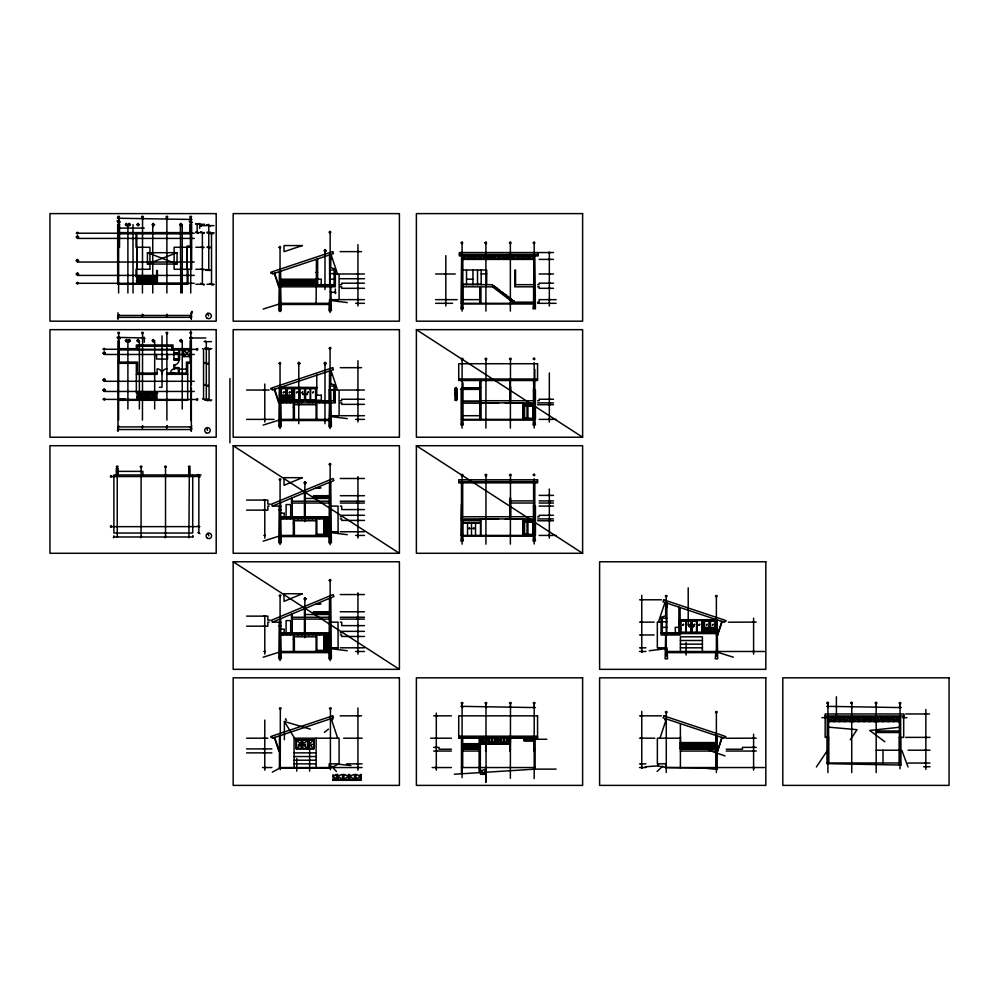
<?xml version="1.0" encoding="UTF-8"?>
<svg xmlns="http://www.w3.org/2000/svg" width="999" height="999" viewBox="0 0 999 999"><rect width="100%" height="100%" fill="white"/><g stroke="black" fill="none" stroke-linecap="round" stroke-linejoin="round"><path stroke-width="1.5" d="M174.688 360.277L179.583 359.815L179.583 349.887L190.122 349.887L190.122 362.1L186.451 362.1L186.451 373.102L179.121 373.102L179.121 367.607L174.688 367.607L174.688 364.86L173.926 364.86L173.926 368.906L178.359 368.369L178.359 373.102L170.642 372.577A3.671 3.671 0 0 1 174.313 368.906M329.458 389.96L329.533 370.991L330.769 370.979M329.932 259.315L329.932 254.932M329.932 375.362L329.932 370.979M330.382 259.315L330.382 254.932M330.382 375.362L330.382 370.979M330.769 254.52L330.769 267.595L335.364 269.131L335.352 286.813L279.732 286.813L279.732 284.915L316.096 284.915M333.067 774.512L333.067 779.407L336.463 779.407L336.463 774.512M334.128 284.678L334.141 270.017L329.533 270.017M336.85 774.512L336.85 779.857L332.567 779.857M337.45 774.512L337.45 779.857L342.957 779.857L342.957 774.512M337.799 774.512L337.799 779.407L342.495 779.407L342.495 774.512M343.419 774.512L343.406 779.857L348.913 779.857L348.913 774.512M348.451 774.512L348.451 779.407L343.756 779.407L343.756 774.512M349.375 774.512L349.375 779.857L354.982 779.857L354.995 774.512M349.837 774.512L349.825 779.407L354.52 779.407L354.52 774.512M355.444 774.512L355.444 779.857L360.639 779.857L360.639 774.512M360.177 774.512L360.164 779.407L355.781 779.407L355.794 774.512M361.101 774.512L361.089 780.319L337.3 780.319M462.849 255.931L462.849 284.678L492.519 284.678L492.519 286.813L513.911 303.134M463.149 303.321L463.161 284.678M480.544 769.442L480.531 774.337L485.227 774.337L485.239 769.442M480.844 738.199L480.831 743.094L485.227 743.094L485.239 738.199M485.614 774.799L485.614 769.442M485.614 738.199L485.614 743.556L480.332 743.556M486.213 774.799L486.226 769.442M486.226 738.199L486.213 743.556L491.72 743.556L491.72 738.199M486.563 738.199L486.563 743.094L491.258 743.094L491.258 738.199M492.182 738.199L492.182 743.556L497.677 743.556L497.677 738.199M497.215 738.199L497.215 743.094L492.519 743.094L492.519 738.199M498.139 738.199L498.139 743.556L503.746 743.556L503.758 738.199M498.601 738.199L498.601 743.094L503.284 743.094L503.296 738.199M504.22 738.199L504.208 743.556L509.403 743.556L509.403 738.199M508.941 738.199L508.941 743.094L504.557 743.094L504.557 738.199M509.865 738.199L509.865 744.018L486.063 744.018M665.696 766.32L665.696 767.457L658.054 765.846L645.267 766.795M665.659 602.709L665.646 615.771L661.063 617.295L661.076 634.977L680.406 634.977L680.406 620.554L702.409 620.554L702.409 632.779M666.046 607.504L666.046 603.121M666.495 607.504L666.495 603.121M665.659 603.121L666.895 603.121L666.895 607.504L665.659 607.504M666.77 632.842L666.895 603.121M111.95 476.56C110.714 473.164 109.266 479.233 111.95 476.56L199.875 476.498M111.95 526.673C110.664 523.251 109.266 529.333 111.95 526.673L199.875 526.61M127.51 224.663C125.375 221.79 125.612 227.273 128.284 224.787C131.256 226.985 129.233 221.516 128.272 224.538M127.51 340.659C125.637 343.581 125.237 337.862 128.272 340.659C130.931 337.837 129.508 344.068 128.284 340.534M139.011 224.663C137.537 221.453 136.538 227.435 139.385 224.6M139.011 340.659C137.375 343.781 136.601 337.837 139.385 340.659L139.385 409.053M154.283 224.663C152.722 221.378 151.836 227.447 154.67 224.6M154.296 340.659C152.747 343.806 151.748 337.887 154.67 340.659L154.67 409.053M181.868 224.663C180.057 221.428 179.558 227.472 182.255 224.6L182.255 292.994M181.88 340.659C180.145 343.781 179.508 337.824 182.255 340.659L182.255 409.053M196.229 349.275C198.801 346.528 197.652 352.41 196.241 349.388L104.121 349.275M196.229 399.388C198.714 396.591 197.74 402.585 196.241 399.513L104.121 399.388M285.801 718.668L285.427 719.817L286.588 720.204M658.403 622.152L664.972 602.447M665.184 718.668L664.81 719.817L665.971 720.204M659.964 738.199L666.345 719.055M721.465 621.316L722.614 621.703M717.744 633.666L721.678 621.878M717.744 634.865L722.04 621.99M726.036 620.579L725.699 621.59L724.675 621.253M721.465 737.324L722.627 737.712M717.757 749.675L721.678 737.886M717.757 750.873L722.052 737.999M725.786 736.513L725.449 737.524L724.425 737.187M117.545 316.246L117.994 315.459M119.068 314.66L118.606 315.459L190.734 315.459L190.272 316.246M117.545 318.157L118.456 316.571M141.983 316.246L142.907 314.66M166.433 316.246L167.345 314.66M117.545 427.697L117.994 426.898L191.346 426.898L191.796 426.111M118.606 426.898L119.068 426.111M117.407 430.557L118.581 428.521M190.884 313.574L192.382 311.501M190.884 318.157L191.796 316.571M141.983 427.697L142.907 426.111M166.433 427.697L167.345 426.111M113.411 537.774L113.874 535.851M117.695 536.176L117.233 536.975L117.233 467.644C120.342 465.459 114.048 465.621 117.295 467.644M190.272 427.697L190.734 426.898M190.759 430.557L191.933 428.521M140.609 537.774L141.533 536.176M165.06 537.774L165.971 536.176M188.898 537.774L189.36 467.644C192.42 465.459 186.164 465.659 189.423 467.644M113.874 536.975L192.72 536.975L193.182 536.176M816.395 766.957L826.985 751.098M850.261 739.822L857.017 729.695L829.133 727.197M709.14 628.808L707.055 631.568L704.52 628.808L709.14 628.808L709.14 631.568L704.52 631.568L704.52 628.808M715.097 628.808L713.011 631.568L710.476 628.808L715.097 628.808L715.097 631.568L710.476 631.568L710.476 628.808M697.302 748.838L702.197 742.881M285.989 396.528L283.679 399.288L281.368 396.528L285.989 396.528L285.989 399.288L281.368 399.288L281.368 396.528M291.945 396.528L289.635 399.288L287.325 396.528L291.945 396.528L291.945 399.288L287.325 399.288L287.325 396.528M691.495 748.838L697.002 742.881M710.052 748.838L715.546 742.881M183.704 356.606L183.704 349.887L190.122 356.606L183.704 356.606L190.122 349.887M303.259 401.074L301.648 402.697L299.6 401.074L297.989 402.697L295.929 401.074L293.881 402.697L292.257 401.074L290.209 402.697L288.599 401.074L286.538 402.697L284.927 401.074L283.092 402.609L281.256 401.074M76.099 237.113L77.398 235.814L78.696 237.113M76.099 260.739L77.398 259.44L78.696 260.739M126.598 223.301L125.3 224.6L126.598 225.899M76.099 274.113L77.398 272.814L78.696 274.113M129.183 225.899L130.482 224.6L129.183 223.301M138.099 223.301L136.801 224.6L138.099 225.899M153.371 223.301L152.073 224.6L153.371 225.899M180.956 223.301L179.658 224.6L180.956 225.899M147.727 281.88L149.026 280.582L147.727 279.283M102.872 353.171L104.171 351.873L105.469 353.171M126.598 339.36L125.3 340.659L126.598 341.958M129.183 341.958L130.482 340.659L129.183 339.36M138.099 339.36L136.801 340.659L138.099 341.958M102.872 380.007L104.171 378.708L105.469 380.007M153.371 339.36L152.073 340.659L153.371 341.958M102.872 390.159L104.171 388.873L105.469 390.159M180.956 339.36L179.658 340.659L180.956 341.958M148.027 397.939L149.326 396.64L148.027 395.342M324.962 252.06L326.261 250.761L324.962 249.463M298.738 364.76L300.037 363.461L298.738 362.162M283.329 392.595L284.066 391.858M283.329 392.894L284.066 392.17M283.329 398.326L284.066 397.59M283.329 398.626L284.066 397.889M289.285 392.595L290.022 391.858M289.285 392.894L290.022 392.17M289.285 398.326L290.022 397.59M289.285 398.626L290.022 397.889M296.491 392.595L297.227 391.858M296.491 392.894L297.227 392.17M324.962 364.76L326.261 363.461L324.962 362.162M301.885 392.595L302.61 391.858M301.885 392.894L302.61 392.17M303.047 394.692L303.047 393.556M307.555 392.595L308.291 391.858M307.555 392.894L308.291 392.17M307.08 394.692L307.08 393.556M312.625 392.595L313.349 391.858M312.625 392.894L313.349 392.17M465.309 257.168L466.046 256.431M465.309 257.467L466.046 256.731M470.654 257.168L471.391 256.431M470.654 257.467L471.391 256.731M475.999 257.168L476.735 256.431M475.999 257.467L476.735 256.731M481.356 257.168L482.08 256.431M481.356 257.467L482.08 256.731M489.747 257.168L490.484 256.431M489.747 257.467L490.484 256.731M495.104 257.168L495.829 256.431M495.104 257.467L495.829 256.731M500.449 257.168L501.186 256.431M500.449 257.467L501.186 256.731M505.794 257.168L506.53 256.431M505.794 257.467L506.53 256.731M514.198 257.168L514.935 256.431M514.198 257.467L514.935 256.731M519.542 257.168L520.279 256.431M519.542 257.467L520.279 256.731M524.9 257.168L525.624 256.431M524.9 257.467L525.624 256.731M530.244 257.168L530.981 256.431M530.244 257.467L530.981 256.731M304.807 484.165L306.106 482.879L304.807 481.58M304.807 600.224L306.106 598.925L304.807 597.627M469.28 528.958L469.28 527.884M473.763 528.958L473.763 527.884M298.414 744.967L299.138 744.243M298.414 745.279L299.138 744.542M304.67 744.967L305.407 744.243M304.67 745.279L305.407 744.542M311.326 744.892L312.05 744.155M311.326 745.204L312.05 744.467M482.767 740.559L483.504 739.822M482.767 740.858L483.504 740.122M488.486 740.559L489.223 739.822M488.486 740.858L489.223 740.122M494.455 740.559L495.179 739.822M494.455 740.858L495.179 740.122M500.524 740.559L501.261 739.822M500.524 740.858L501.261 740.122M506.481 740.559L507.217 739.822M506.481 740.858L507.217 740.122M526.66 739.21L527.385 738.486M526.66 739.522L527.385 738.785M682.841 624.949L683.578 624.213M682.841 625.249L683.578 624.525M688.96 624.213L688.224 624.949L688.199 587.849M688.224 625.249L688.96 624.525M689.397 626.972L689.397 625.836M693.905 624.949L694.63 624.213M693.905 625.249L694.63 624.525M693.418 626.972L693.418 625.836M698.963 624.949L699.7 624.213M698.963 625.249L699.7 624.525M706.48 624.949L707.217 624.213M706.48 625.249L707.217 624.525M706.455 630.069L707.18 629.345M706.455 630.381L707.18 629.645M712.437 624.949L713.174 624.213M712.437 625.249L713.174 624.525M712.412 630.069L713.149 629.345M712.412 630.381L713.149 629.645M831.056 719.367L831.78 718.643M831.056 719.68L831.78 718.943M836.4 719.367L837.137 718.643M836.4 719.68L837.137 718.943M841.745 719.367L842.482 718.643M841.745 719.68L842.482 718.943M847.09 719.367L847.826 718.643M847.09 719.68L847.826 718.943M855.644 719.367L856.38 718.643M855.644 719.68L856.38 718.943M861.001 719.367L861.725 718.643M861.001 719.68L861.725 718.943M866.345 719.367L867.082 718.643M866.345 719.68L867.082 718.943M871.69 719.367L872.427 718.643M871.69 719.68L872.427 718.943M879.944 719.367L880.681 718.643M879.944 719.68L880.681 718.943M885.289 719.367L886.026 718.643M885.289 719.68L886.026 718.943M890.633 719.367L891.37 718.643M890.633 719.68L891.37 718.943M895.991 719.367L896.715 718.643M895.991 719.68L896.715 718.943M657.117 771.428L662.737 766.183M296.478 748.513L301.223 744.317L296.478 740.109L296.478 748.513L301.223 748.513L301.223 740.109L296.478 740.109M307.48 740.109L302.747 744.317L307.48 748.513L307.48 740.109L302.747 740.109L302.747 748.513L307.48 748.513M313.748 740.109L309.016 744.317L313.748 748.513L313.748 740.109L309.016 740.109L309.016 748.513L313.748 748.513M334.44 284.678L332.605 286.214L330.769 284.678L328.933 286.214L327.098 284.678L325.262 286.214L323.439 284.678L321.603 286.214L319.767 284.715L317.932 286.251L316.433 285.002M328.933 401.036L327.098 402.572L325.262 401.036L323.439 402.572L321.603 401.036L319.767 402.572L317.932 401.036L316.096 402.572L314.26 401.074L312.437 402.609L310.602 401.074L308.766 402.609L306.93 401.074M328.933 517.095L327.098 518.618L325.262 517.095L323.439 518.618L321.603 517.095L319.767 518.618L317.932 517.095L316.096 518.618L314.26 517.132L312.437 518.656L310.602 517.132L308.766 518.656L306.93 517.132L305.095 518.656L303.259 517.132L301.648 518.756L299.6 517.132L297.989 518.756L295.929 517.132L293.881 518.756L292.257 517.132L290.209 518.756L288.599 517.132L286.538 518.756L284.927 517.132L283.092 518.656L281.256 517.132M328.933 633.154L327.098 634.677L325.262 633.154L323.439 634.677L321.603 633.154L319.767 634.677L317.932 633.154L316.096 634.677L314.26 633.191L312.437 634.715L310.602 633.191L308.766 634.715L306.93 633.191L305.095 634.715L303.259 633.191L301.648 634.815L299.6 633.191L297.989 634.815L295.929 633.191L293.881 634.802L292.257 633.191L290.209 634.802L288.599 633.191L286.538 634.802L284.927 633.191L283.092 634.715L281.256 633.191M680.069 633.166L678.571 634.415L676.735 632.879L674.899 634.377L673.076 632.879L671.241 634.377L669.405 632.842L667.569 634.377L665.734 632.842L663.898 634.377L662.075 632.842M324.388 732.392L328.471 729.108M355.781 779.407L360.177 776.223L356.568 774.512M504.557 743.094L508.941 739.922L505.332 738.199M343.756 779.407L348.451 776.223L344.53 774.512M492.519 743.094L497.215 739.922L493.306 738.199M336.101 774.512L333.067 776.223L336.463 779.407M272.302 772.127L279.433 768.306L279.433 735.863M350.924 765.571L338.099 764.173L330.969 767.994L279.433 767.994M341.658 774.512L337.799 776.223L342.495 779.407M353.696 774.512L349.837 776.223L354.52 779.407M490.434 738.199L486.563 739.922L491.258 743.094M502.46 738.199L498.601 739.922L503.284 743.094M484.403 769.442L480.544 771.153L485.227 774.337M484.865 738.199L480.844 739.922L485.227 743.094M272.415 506.093L333.928 480.469L333.104 478.484L271.591 504.12L272.415 506.093L280.806 506.093L280.806 510.102L279.27 510.102M272.415 622.152L333.928 596.515L333.104 594.542L271.591 620.167L272.415 622.152L280.806 622.152L280.806 626.161L279.27 626.161M147.44 264.036L177.035 252.697L177.035 264.036L147.44 264.036L147.44 252.697L177.035 252.697M272.04 272.964L271.016 273.301L270.679 272.29M272.04 389.023L271.016 389.36L270.679 388.349M272.078 737.187L271.054 737.524L270.717 736.513M331.543 719.842L332.704 719.455L332.317 718.306M263.149 309.053L279.433 303.933M263.149 425.099L279.433 419.992M263.149 541.158L279.433 536.038M263.149 657.217L279.433 652.097M533.441 400.349L534.964 400.349M279.27 509.802L280.806 509.802M533.441 516.408L534.964 516.408M279.27 625.849L280.806 625.849M142.557 217.807C145.404 215.309 139.236 215.996 142.557 217.807L142.445 292.994M142.57 333.866C145.367 331.393 139.286 332.143 142.57 333.866L142.445 420.092M510.489 359.852C513.336 357.405 507.18 358.054 510.489 359.852L510.364 428.096M510.489 475.911C513.286 473.439 507.205 474.188 510.489 475.911L510.364 544.155M510.489 704.045C513.349 701.635 507.18 702.272 510.489 704.045L510.364 778.296M649.238 650.749L665.659 648.663M899.412 727.26L869.729 730.469L884.827 741.745M118.669 217.819C121.528 215.484 115.447 215.946 118.669 217.819L118.606 292.994M190.784 217.819C193.656 215.484 187.575 215.959 190.784 217.819L190.734 292.994M77.447 238.024C80.082 235.539 74.525 236.288 77.398 238.411L194.268 238.411M77.447 261.651C79.982 259.141 74.475 259.94 77.398 262.038L194.268 262.038M77.447 275.025C80.107 272.515 74.538 273.251 77.398 275.412L194.268 275.412M325.025 251.686C327.884 249.363 321.803 249.812 325.025 251.686L324.962 289.523M118.669 333.866C121.666 331.618 115.484 331.943 118.669 333.866L118.606 420.092M190.797 333.866C193.781 331.593 187.575 331.93 190.797 333.866L190.734 377.06M298.801 364.373C301.723 362.063 295.529 362.5 298.801 364.373L298.738 423.713M325.025 364.373C327.947 362.063 321.753 362.5 325.025 364.373L324.962 423.713M485.976 359.852C488.948 357.592 482.754 357.954 485.976 359.852L485.914 428.096M141.134 467.644C144.106 465.409 137.999 465.809 141.134 467.644L141.071 536.975M280.095 480.432C283.017 478.134 276.923 478.496 280.095 480.432L280.045 544.63M304.87 483.791C307.792 481.481 301.598 481.918 304.87 483.791L304.807 521.628M485.976 475.911C488.973 473.651 482.742 474.001 485.976 475.911L485.914 544.155M280.095 596.49C283.129 594.23 276.835 594.567 280.095 596.49L280.045 660.689M304.87 599.85C307.879 597.627 301.735 597.914 304.87 599.85L304.807 637.687M280.332 709.377C283.316 707.092 277.098 707.429 280.332 709.377L280.269 769.655M330.444 709.377C333.441 707.105 327.21 707.429 330.444 709.377L330.382 769.655M485.976 704.058C488.948 701.785 482.754 702.147 485.976 704.058L486.076 781.817L485.764 769.442M900.087 704.058C902.996 701.773 896.902 702.185 900.087 704.058L900.024 768.83M454.308 774.237L535.127 769.13L556.093 769.13M166.883 217.819C169.992 215.772 163.886 215.672 166.883 217.819L166.883 292.994M166.895 333.866C169.967 331.818 163.824 331.743 166.895 333.866L166.895 420.092M104.171 354.083C107.055 351.785 101.236 352.11 104.171 354.47L194.268 354.47M462.087 359.865C465.197 357.779 459.028 357.754 462.087 359.865L462.087 428.096M104.171 380.919C107.13 378.683 101.236 378.883 104.171 381.293L194.268 381.293M104.171 391.084C107.055 388.786 101.236 389.111 104.171 391.458L194.268 391.458M165.522 467.644C168.581 465.522 162.4 465.559 165.522 467.644L165.522 536.975M462.087 475.911C465.109 473.863 459.016 473.826 462.087 475.911L462.087 544.155M666.271 597.052C669.33 594.942 663.199 594.929 666.271 597.052L666.271 656.468M716.383 597.052C719.442 594.942 713.323 594.929 716.383 597.052L716.383 656.468M462.087 704.058C465.159 701.96 458.991 701.972 462.087 704.058L462.087 777.684M534.203 704.058C537.287 701.96 531.106 701.972 534.203 704.058L534.203 778.596M666.271 713.099C669.342 710.938 663.161 710.976 666.271 713.099L666.271 772.527M716.383 713.099C719.492 710.938 713.286 710.926 716.383 713.099L716.383 772.527M756.206 622.102L728.396 622.202M756.206 738.161L726.198 738.261M461.476 504.258L460.864 535.427L535.427 535.427L535.427 506.093L533.441 506.093L533.441 516.708M195.841 224.263L204.52 224.263M180.407 224.6L180.782 292.994M213.898 225.612L199.663 225.612L200.986 226.373M119.53 228.097L144.281 228.097M119.53 232.605L189.81 232.605L189.81 224.263L191.646 224.263L191.646 247.277L187.213 247.277M195.841 232.605L204.52 232.605M206.943 232.942L214.273 232.942M77.348 233.217L194.268 233.217M119.53 233.828L136.051 233.828M136.801 247.277L136.039 247.277L136.039 232.605M195.841 247.277L204.208 247.277M206.943 247.377L210.602 247.377M340.122 251.623L361.588 251.623M539.123 252.547L553.496 252.547M459.34 254.395L538.174 254.395M330.769 254.932L329.533 254.932L329.695 284.678M329.533 259.315L330.769 259.315M462.849 259.39L533.903 259.39M539.123 259.39L553.496 259.39M149.638 269.28L136.039 269.28L136.039 276.923L156.668 276.923L156.668 284.253M187.213 269.28L191.646 269.28L191.646 247.577M195.841 269.28L204.208 269.28M205.382 269.605L207.38 269.605M462.849 270.017L486.688 270.017L486.688 284.678M205.382 270.055L210.602 270.055M316.396 271.928L316.096 303.321M316.109 272.39L317.632 272.39M329.458 273.601L334.128 273.601M481.181 273.913L486.688 273.913M335.352 273.988L339.098 273.988L339.098 299.65L329.545 299.65L328.933 310.652L331.381 310.652L330.769 286.813M340.259 273.988L364.473 273.988M435.601 273.988L455.269 273.988M539.123 273.988L553.496 273.988M340.259 278.721L364.473 278.721M316.096 278.808L317.67 278.808M280.644 279.196L316.096 279.196M317.67 279.183L321.341 279.183L321.104 284.678M329.533 279.183L334.041 279.183M466.67 279.183L472.939 279.183M316.096 279.658L316.396 284.678M280.644 280.107L316.096 280.107M136.339 280.582L149.026 280.582M280.644 281.031L316.096 281.031M280.644 281.943L316.096 281.943M280.644 282.854L316.096 282.854M77.348 283.304L194.268 283.304M364.473 283.192L341.72 283.192L341.72 284.678L340.259 284.678M553.496 283.192L539.123 283.192L539.123 284.678L537.662 284.678M280.644 283.778L316.096 283.778M195.841 284.253L204.208 284.253M206.943 284.278L214.273 284.278M463.311 284.216L481.181 284.216M316.096 284.678L335.352 284.678M514.797 284.678L533.903 284.678L533.903 255.931M279.395 284.927L278.709 284.927L278.709 287L279.395 287M279.732 285.14L316.096 285.14M492.519 285.839L494.205 285.839M340.259 286.813L341.72 286.813L341.72 288.311L364.473 288.311M463.161 286.813L479.732 286.813L479.732 303.321M492.519 286.813L480.956 286.813L480.956 303.321M537.662 286.813L539.123 286.813L539.123 288.311L553.496 288.311M495.729 287.013L494.043 287.013L494.043 285.839M497.252 288.174L495.579 288.174L495.579 287.013M498.788 289.335L497.102 289.335L497.102 288.174M500.312 290.509L498.626 290.509L498.626 289.335M501.835 291.671L500.162 291.671L500.162 290.509M330.769 292.307L335.352 292.307M503.371 292.832L501.685 292.832L501.685 291.671M504.895 294.006L503.209 294.006L503.209 292.832M506.418 295.167L504.745 295.167L504.745 294.006M507.954 296.328L506.268 296.328L506.268 295.167M509.478 297.502L507.792 297.502L507.792 296.328M511.001 298.664L509.328 298.664L509.328 297.502M340.259 299.65L364.473 299.65M435.601 299.65L457.167 299.65M463.161 299.65L479.732 299.65M556.106 299.65L539.123 299.65L539.123 302.16L537.662 302.16M512.537 299.825L510.851 299.825L510.851 298.664M514.06 300.999L512.387 300.999L512.387 299.825M513.911 302.16L533.591 302.16M279.433 303.321L329.545 303.321M355.681 303.321L364.473 303.321M435.601 303.321L452.584 303.321M534.815 303.321L461.014 303.321L461.625 255.931M537.662 303.321L556.106 303.321M280.644 304.47L329.545 304.47M117.994 317.357L191.346 317.357M416.383 329.658L582.617 329.658L582.617 437.225L416.383 437.225L416.383 329.658L582.617 437.225M144.281 337.987L117.07 337.362M189.822 337.987L205.844 337.987M204.108 341.658L211.438 341.658M204.483 348.663L211.813 348.663M178.821 352.972L173.926 352.859L173.926 349.887M117.994 363.324L136.339 363.324L136.339 392.969L157.742 392.969M204.483 363.324L208.142 363.324M340.259 367.682L361.588 367.682M179.121 369.131L186.451 369.131M157.118 373.102L137.562 373.102L137.562 362.1L119.218 362.1L119.218 349.887L178.821 349.887L178.821 359.053L173.926 358.941L173.926 360.277L178.896 360.277A4.583 4.583 0 0 1 174.313 364.86M166.895 373.102L173.926 372.577M136.339 374.325L157.118 374.325L157.118 368.831A4.895 4.895 0 0 1 162 373.713A4.895 4.895 0 0 1 166.895 368.831M166.895 374.325L187.675 374.325M329.533 375.362L330.769 375.362L330.769 370.579M458.728 378.996L537.562 378.996M204.483 385.327L208.142 385.327M329.458 386.064L334.041 386.064L334.041 400.736M159.428 387.312L162 387.312L162 335.889M316.783 387.425L280.644 387.275M480.044 387.425L480.357 400.499M462.699 387.862L480.357 387.862M463.611 388.087L463.998 388.848M478.821 388.087L478.434 388.848M279.433 388.274L292.907 388.274L292.907 400.499M316.783 388.274L294.056 388.274L294.056 400.499M456.193 388.274L454.97 388.274L454.97 400.562M463.998 388.236L471.178 388.236M471.565 388.236L478.434 388.236M279.658 388.561L280.419 388.561M464.223 388.474L470.954 388.474M471.79 388.474L478.284 388.474M299.925 388.661L304.52 388.661L304.52 399.887L299.925 399.887M310.202 388.661L305.594 388.661L305.594 399.887L310.202 399.887M463.611 388.848L479.433 388.661L479.433 387.887M462.999 389.086L479.133 389.086L479.657 389.91M461.163 389.385L480.357 389.385M329.458 389.66L334.041 389.66M246.603 390.035L269.118 390.035M335.264 390.035L339.098 390.035L339.098 415.709L329.545 415.709M340.259 390.035L364.473 390.035M533.441 390.497L534.964 390.497M302.485 394.118L304.52 394.118M305.594 394.118L307.642 394.118M454.97 394.692L456.493 394.692M279.658 395.317L280.419 395.317M279.433 395.604L280.644 395.604M280.994 395.641L286.488 395.641L286.488 388.311M292.445 395.641L286.95 395.641L286.95 388.311M456.493 395.542L456.193 400.562M280.994 396.066L286.488 396.066L286.488 399.75M292.445 396.066L286.95 396.066L286.95 399.75M136.651 396.64L149.326 396.64M120.092 399.163L125.549 399.163M364.473 399.25L341.72 399.25L341.72 400.736L340.259 400.736M553.496 399.25L539.123 399.25L539.123 400.736L537.662 400.736M120.092 399.612L125.549 399.612M280.607 399.75L292.445 399.75M204.483 400L211.813 400M117.994 400.299L187.675 400.299L187.675 363.324L191.346 363.324L191.346 340.934L190.122 340.934L190.122 348.663L173.014 348.663L173.014 344.992L136.339 344.992L136.339 348.663L119.218 348.663L119.218 340.934L117.994 340.934L117.994 431.381M280.607 400.499L316.021 400.499M534.964 400.661L533.441 400.661L533.441 390.035L535.427 390.047L535.427 419.38L461.163 419.38L461.163 388.211M280.644 400.736L335.264 400.736M533.591 400.736L479.745 400.736L479.745 419.38M279.395 400.986L278.709 400.986L278.709 403.059L279.395 403.059M479.745 401.036L481.268 400.736M462.087 401.261L479.745 401.261M462.087 401.486L479.745 401.486M280.644 402.872L293.331 402.872L293.331 419.38M340.259 402.872L341.72 402.872L341.72 404.358L364.473 404.358M537.662 402.872L553.496 402.872M462.087 403.171L479.745 403.171M498.538 403.184L482.342 403.184A1.523 1.523 0 0 0 480.806 404.707L480.806 419.38M505.332 403.184L521.528 403.184A1.523 1.523 0 0 1 523.051 404.707L523.051 419.38M294.093 404.707L316.096 404.707M479.745 404.707L480.507 404.707M523.351 404.707L534.815 404.707L534.815 369.468M537.662 404.707L553.496 404.707M533.291 405.619L524.125 405.619L524.125 418.306L533.291 418.306M293.331 407.155L294.093 407.155M340.259 415.709L364.473 415.709M462.999 415.709L479.582 415.709M246.603 419.38L273.976 419.38M279.433 419.38L329.545 419.38M355.681 419.38L364.473 419.38M539.123 419.38L556.106 419.368M280.644 420.517L329.545 420.517M117.994 429.545L191.346 429.545M233.167 445.716L399.4 445.716L399.4 553.284L233.167 553.284L233.167 445.716L399.4 553.284M416.383 445.716L582.617 445.716L582.617 553.284L416.383 553.284L416.383 445.716L582.617 553.284M118.157 471.378L142.907 471.378L142.907 474.962M194.193 474.962L201.149 474.962M340.259 478.484L364.473 478.484M458.728 481.63L537.562 481.63M316.096 487.887L321.016 487.887M539.123 495.392L553.496 495.392M329.545 495.704L313.424 495.704L314.061 498.451M340.259 495.704L364.473 495.704M329.545 496.615L313.424 496.615L314.061 496.778M329.545 497.539L313.424 497.539M305.195 498.451L329.545 498.451M246.603 500.074L267.857 500.074L267.857 504.12L270.329 504.12M509.902 500.899L533.591 500.899L533.591 482.854M539.123 500.899L553.496 500.899M329.545 501.198L305.195 501.198L305.195 492.432M340.259 501.198L364.473 501.198M329.545 503.034L305.195 503.034L305.195 516.783M340.259 503.034L364.473 503.034M539.123 503.034L553.496 503.034M269.118 506.093L267.857 506.093L267.857 510.127L246.603 510.127M330.769 506.093L338.024 506.093L338.099 533.391M340.259 506.093L341.72 506.093L341.72 509.577L364.473 509.577M539.123 506.093L553.496 506.093M279.27 506.555L280.806 506.555M533.441 506.555L534.964 506.555M280.644 513.124L284.315 513.124L284.016 516.783M364.473 515.297L341.72 515.297L341.72 516.783L340.259 516.783M553.496 515.297L539.123 515.297L539.123 516.783L537.662 516.783M280.644 516.783L329.545 516.783M462.699 516.783L534.964 516.708M280.644 518.931L293.331 518.931L293.331 535.427M329.545 518.856L316.858 518.931L316.858 535.427M340.259 518.931L341.72 518.931L341.72 520.417L364.473 520.417M537.662 518.931L553.496 518.931M498.526 519.23L482.33 519.23A1.523 1.523 0 0 0 480.806 520.766L480.806 535.427M505.332 519.23L521.528 519.23A1.523 1.523 0 0 1 523.051 520.766L523.051 535.427M323.738 519.955L329.545 519.955M294.093 520.766L316.096 520.766M480.494 520.766L461.476 520.766L461.476 482.854M523.351 520.766L534.815 520.766L534.815 482.854M537.662 520.766L553.496 520.766M323.738 521.066L329.545 521.066M533.291 521.678L524.125 521.678L524.125 534.365L533.291 534.365M323.738 522.177L329.545 522.177M293.331 523.201L294.093 523.201M323.738 523.289L329.545 523.289M323.738 524.388L329.545 524.388M323.738 525.499L329.545 525.499M323.738 526.61L329.545 526.61M323.738 527.709L329.545 527.709M468.743 528.421L470.267 528.421M472.777 528.421L474.3 528.421M323.738 528.821L329.545 528.821M323.738 529.932L329.545 529.932M323.738 531.031L329.545 531.031M329.545 531.768L330.769 531.768M331.069 531.68L338.099 531.768M340.259 531.755L364.473 531.755M323.738 532.142L329.545 532.142M323.738 533.254L329.545 533.254M316.858 534.365L329.545 534.365M316.858 534.665L329.545 534.665M279.433 535.427L329.545 535.427M355.681 535.427L364.473 535.427M539.123 535.427L556.106 535.427M280.644 536.575L329.545 536.575M233.167 561.775L399.4 561.775L399.4 669.342L233.167 669.342L233.167 561.775L399.4 669.342M340.259 594.542L364.473 594.542M639.585 599.787L661.375 599.787M316.096 603.945L321.016 603.945M329.545 611.763L313.424 611.763M340.259 611.763L364.473 611.763M329.545 612.674L313.424 612.674L314.061 612.824M329.545 613.586L313.424 613.586L314.061 613.748M305.195 614.51L329.545 614.51M246.603 616.133L267.857 616.133L267.857 620.167L270.329 620.167M329.545 617.257L305.195 617.257L305.195 608.491M340.259 617.257L364.473 617.257M666.882 618.181L662.3 618.181L662.3 632.842M329.545 619.093L305.195 619.093L305.195 632.842M340.259 619.093L364.473 619.093M680.107 619.705L715.933 619.705M678.895 620.554L680.107 620.554M715.896 620.554L703.558 620.554L703.558 632.779M686.263 620.941L690.871 620.941L690.871 632.167L686.263 632.167M696.54 620.941L691.945 620.941L691.945 632.167L696.54 632.167M662.3 621.765L666.882 621.765M269.118 622.152L267.857 622.152L267.857 626.186L246.603 626.186M330.769 622.152L338.024 622.152L338.099 649.45M340.259 622.152L341.72 622.152L341.72 625.636L364.473 625.636M639.585 622.14L654.108 622.14M661.076 622.152L657.33 622.152L657.33 647.814L666.957 647.814L667.569 658.816L665.122 658.816L665.659 634.977M279.27 622.602L280.806 622.602M688.823 626.398L690.871 626.398M691.945 626.398L693.993 626.398M678.895 626.972L680.406 626.972M662.424 627.347L667.007 627.347M678.895 627.347L675.224 627.347L675.449 632.842M680.406 627.822L680.107 632.842M704.02 627.884L709.515 627.884L709.515 620.591M715.471 627.884L709.977 627.884L709.977 620.591M704.02 628.346L709.515 628.346L709.515 632.03M715.471 628.346L709.977 628.346L709.977 632.03M280.644 629.17L284.315 629.17L284.016 632.842M364.473 631.356L341.72 631.356L341.72 632.842L340.259 632.842M704.02 632.03L715.858 632.03M280.644 632.842L329.545 632.842M661.113 632.842L715.821 632.779M717.07 633.141L717.744 633.141L717.744 635.214L716.458 635.214M680.406 633.304L717.07 633.304M680.406 633.528L717.07 633.528M280.644 634.977L293.331 634.977L293.331 651.485M329.545 634.902L316.858 634.977L316.858 651.485M340.259 634.977L341.72 634.977L341.72 636.475L364.473 636.475M639.585 634.977L654.108 634.977M323.738 636.013L329.545 636.013M294.093 636.813L316.096 636.813M323.738 637.125L329.545 637.125M323.738 638.224L329.545 638.224M293.331 639.26L294.093 639.26M323.738 639.335L329.545 639.335M323.738 640.446L329.545 640.446M680.406 640.484L702.409 640.484M323.738 641.558L329.545 641.558M323.738 642.657L329.545 642.657M323.738 643.768L329.545 643.768M680.406 644.155L702.409 644.155M323.738 644.879L329.545 644.879M323.738 645.978L329.545 645.978M323.738 647.09L329.545 647.09M329.545 647.814L330.769 647.814M340.259 647.814L364.473 647.814M639.51 647.814L645.928 647.814M680.406 647.814L702.409 647.814M323.738 648.201L329.545 648.201M323.738 649.313L329.545 649.313M316.858 650.411L329.545 650.411M316.858 650.724L329.545 650.724M279.433 651.485L329.545 651.485M355.681 651.485L364.473 651.485M639.51 651.485L645.928 651.485M666.957 651.485L717.07 651.485M717.382 651.485L764.422 651.485M280.644 652.634L329.545 652.634M666.957 652.634L715.858 652.634M905.718 713.973L929.507 713.973M340.122 715.833L361.588 715.833M433.691 715.833L451.411 715.833M639.585 715.833L661.375 715.833M825.149 715.946L903.995 715.946L903.995 713.973L825.149 713.973L825.149 737.374L828.82 737.374L828.82 762.974M821.902 717.644L826.423 717.644M902.447 717.644L906.955 717.644M828.596 721.603L899.412 721.603M876.185 730.993L899.412 730.993M876.185 732.517L899.412 732.517M458.728 736.176L537.562 736.176M905.718 737.374L930.019 737.374M458.728 737.524L537.562 737.524M246.603 738.199L267.857 738.199M343.644 738.211L362.187 738.211M430.656 738.199L451.411 738.199M639.51 738.199L654.845 738.199M680.369 738.199L657.367 738.199L657.367 763.873L665.696 763.798M529.757 739.26L546.828 739.26M680.369 742.569L715.858 742.569M680.369 743.481L715.858 743.481M462.699 743.706L479.12 743.706M480.332 744.018L485.764 744.018M680.369 744.405L715.858 744.405M462.699 744.63L479.12 744.63M680.369 745.316L715.858 745.316M462.699 745.541L479.12 745.541M680.369 746.228L715.858 746.228M462.699 746.465L479.12 746.465M680.369 747.152L715.858 747.152M433.628 747.377L439.023 747.377L439.023 749.213L451.411 749.213M462.699 747.377L479.12 747.377M756.268 747.377L742.444 747.377L742.444 749.213L726.198 749.213M680.369 748.064L715.858 748.064M710.389 748.089L715.159 748.089M462.699 748.288L479.12 748.288M246.603 748.9L271.878 748.9M680.369 748.838L715.858 748.838M279.433 749.312L278.746 749.312L278.746 751.223L279.433 751.223M462.237 749.15L461.775 751.223L461.938 738.199M462.699 749.213L479.12 749.213M485.764 749.15L485.614 751.223L486.076 749.15M510.514 749.15L510.052 751.223L510.214 738.199M534.053 749.15L533.891 751.223L534.353 749.15M680.369 749.15L715.858 749.15M717.07 749.15L717.757 749.15L717.757 751.223L717.07 751.223M876.185 750.212L899.112 750.212M908.041 750.212L930.019 750.212M461.938 750.574L462.237 738.199M486.076 750.574L485.764 738.199M510.214 750.574L510.514 738.199M534.353 750.574L534.053 738.199M433.628 751.048L451.411 751.048M462.699 751.048L479.12 751.048M680.369 751.048L715.858 751.048M726.198 751.048L756.268 751.048M246.603 752.871L271.878 752.871M294.093 752.871L316.134 752.871M294.093 756.543L316.134 756.543M294.093 760.202L316.134 760.202M908.041 763.049L930.019 763.049M826.985 763.648L900.024 765.034M294.093 763.873L316.134 763.873M346.528 763.873L362.1 763.873M639.51 763.873L645.928 763.873M899.712 765.034L901.248 765.034M923.6 766.72L930.019 766.72M262.537 767.544L271.878 767.544M279.433 767.544L329.995 767.544M333.654 767.544L362.1 767.544M432.142 767.544L451.411 767.544M461.476 767.544L535.127 767.544M639.51 767.544L645.928 767.544M665.696 763.873L665.621 767.544L764.422 767.544M665.621 767.544L702.846 767.994L717.382 769.43L717.382 767.544M332.567 780.319L337 780.319M485.764 780.381L485.614 782.454L486.076 780.381M330.769 300.487L347.265 302.585M330.769 416.533L347.265 418.631M330.769 532.592L347.265 534.69M330.769 648.651L347.265 650.749M284.378 739.722L284.378 721.503L310.377 729.17M717.07 652.097L733.353 657.217M330.681 383.678L335.189 385.189L335.264 402.872L316.858 402.872L316.858 419.38M708.503 750.137L725.012 755.956M147.44 252.697L177.035 264.036M206.805 224.475L209.99 226.311M198.339 223.501L199.663 224.263M195.841 223.501L197.153 224.263L197.153 232.605M209.927 232.018L213.112 233.853M207.18 232.018L210.364 233.853M200.787 231.693L203.958 233.516M195.841 231.843L198.376 233.304M207.792 246.815L209.753 247.952M201.386 246.703L203.359 247.839M209.753 270.617L208.766 270.055L208.766 224.263M207.917 270.617L206.943 269.605M201.386 268.706L203.359 269.842M209.927 283.366L213.112 285.202M200.787 283.329L203.958 285.165M205.095 340.959L206.306 341.658L206.306 400.337M207.792 347.927L210.327 349.388M205.045 347.927L207.58 349.388M202.547 348.688L203.559 349.275L203.559 399.388L202.547 398.801M204.72 362.412L207.904 364.248M204.72 384.415L207.904 386.251M207.48 399.076L210.652 400.911M204.72 399.076L207.904 400.911M197.839 474.375L198.851 474.962L198.851 533.029M198.851 476.498L199.875 477.085M197.839 526.023L198.851 526.61M197.839 532.442L199.875 533.616M703.483 742.881L709.59 748.838M901.26 707.592L826.66 706.33M899.4 706.33L900.024 706.967M875.561 706.33L876.81 707.592M851.111 706.33L852.372 707.592M827.909 706.967L828.533 707.592M334.84 291.795L335.864 292.819M330.257 291.795L331.281 292.819M191.97 219.468L117.37 218.219M190.097 218.219L190.734 218.843M192.283 222.565L189.186 221.303M166.259 218.219L167.52 219.468M141.821 218.219L143.069 219.468M118.606 218.843L119.231 219.468M119.53 221.541L120.155 222.165M117.07 220.916L117.695 221.541M535.452 707.592L460.851 706.33M533.578 706.33L534.203 706.967M143.656 337.362L144.905 338.611M509.74 706.33L510.988 707.592M119.53 337.987L120.155 338.611M485.289 706.33L486.55 707.592M462.087 706.967L462.712 707.592M331.406 766.183L336.426 771.428M685.689 742.881L691.196 748.838M680.494 742.881L685.389 748.838M284.378 721.503L295.105 739.085M901.86 750.424L908.041 766.957M207.667 313.374L208.604 315.959M206.568 427.784L207.505 430.369M207.929 533.304L208.866 535.889M331.019 254.433L337.525 273.988M331.019 370.492L337.537 390.035M275 273.114L273.838 273.501M274.775 273.664L278.709 285.452M274.413 273.788L278.709 286.663M275 389.16L273.838 389.548M274.775 389.722L278.709 401.511M274.413 389.835L278.709 402.709M331.156 718.618L337.687 738.199M275.037 737.324L273.876 737.712M274.825 737.886L278.746 749.675M274.463 737.999L278.746 750.873M925.861 709.515L925.861 769.38M903.695 715.946L903.695 737.374L899.112 737.374L899.112 762.974M900.936 737.374L900.936 762.974L826.985 762.974L826.985 737.374M900.636 737.374L900.636 717.02L827.209 717.02L827.209 737.374M900.636 762.974L900.636 765.034M899.412 717.02L899.412 737.374M899.412 762.974L899.412 765.034M899.1 717.02L899.1 721.603M898.638 717.02L898.638 721.603M894.055 717.02L894.055 721.603M893.293 717.02L893.293 721.603M888.71 717.02L888.71 721.603M887.949 717.02L887.949 721.603M883.366 717.02L883.366 721.603M882.991 750.212L882.991 762.974M882.604 717.02L882.604 721.603M878.021 717.02L878.021 721.603M877.559 717.02L877.559 721.603M876.185 704.32L876.185 772.564M874.812 717.02L874.812 721.603M874.35 717.02L874.35 721.603M869.767 717.02L869.767 721.603M869.005 717.02L869.005 721.603M864.422 717.02L864.422 721.603M863.648 717.02L863.648 721.603M859.065 717.02L859.065 721.603M858.303 717.02L858.303 721.603M853.72 717.02L853.72 721.603M853.258 717.02L853.258 721.603M851.735 704.32L851.735 772.564M850.211 717.02L850.211 721.603M849.749 717.02L849.749 721.603M845.166 717.02L845.166 721.603M844.405 717.02L844.405 721.603M839.822 717.02L839.822 721.603M839.06 717.02L839.06 721.603M836.4 696.803L836.4 718.318M834.477 717.02L834.477 721.603M833.715 717.02L833.715 721.603M829.133 717.02L829.133 721.603M828.596 717.02L828.596 737.374M828.521 762.974L828.521 763.648M827.909 704.32L827.909 772.564M827.297 762.974L827.297 763.648M753.596 618.219L753.596 654.145M753.596 734.265L753.596 770.204M717.07 619.805L717.682 658.816L715.247 658.816L715.858 651.485M717.07 735.863L717.07 767.544M715.858 619.405L715.858 633.304M715.858 735.451L715.858 767.544M715.471 620.554L715.471 632.03M704.02 620.554L704.02 632.779M702.409 651.485L702.409 636.813L680.406 636.813L680.406 651.485M701.935 620.941L701.935 632.167L697.002 632.167L697.002 620.941M696.54 620.554L696.54 632.779M691.558 620.554L691.558 632.779M691.258 620.554L691.258 632.779M686.263 620.554L686.263 632.779M686.101 642.457L686.101 655.082M680.494 736.925L680.494 748.838M680.369 723.626L680.406 767.994M680.107 607.529L680.107 626.972M679.732 620.554L679.732 626.972M679.495 621.016L679.495 626.51M679.27 620.554L679.27 626.972M678.895 607.117L678.895 632.842M658.441 647.814L658.441 649.575M658.054 763.873L658.054 765.846M641.77 595.304L641.77 652.322M641.77 711.35L641.77 768.381M549.338 252.547L549.338 306.056M549.338 372.939L549.338 422.115M549.338 488.998L549.338 538.174M535.127 738.199L535.127 769.13M534.815 255.931L535.427 308.816L532.979 308.816L533.591 303.933L462.699 303.933L463.311 308.816L460.864 308.816L461.476 303.321M534.815 419.38L535.427 424.875L532.979 424.875L533.591 419.992L462.699 419.992L463.311 424.875L460.864 424.875L461.476 419.38M534.815 535.427L535.427 540.934L532.979 540.934L533.591 536.038L462.699 536.038L463.311 540.934L460.864 540.934L461.476 535.427M534.203 242.882L534.203 308.129M534.203 362.699L534.203 427.947M534.203 478.746L534.203 543.993M533.891 738.199L533.891 740.883L523.976 740.883L523.976 738.199M533.591 303.321L533.591 286.813L514.797 286.813L514.797 270.017L515.559 270.017L515.559 284.678M533.591 380.519L533.591 384.84M533.591 386.988L533.591 390.035M533.591 506.093L533.591 503.034L510.664 503.034L510.664 516.783M533.354 255.931L533.354 259.39M533.516 738.199L533.516 740.496L524.35 740.496L524.35 738.199M533.291 404.707L533.291 419.38M533.291 520.766L533.291 535.427M533.141 738.199L533.141 740.122L524.737 740.122L524.737 738.199M532.904 255.931L532.904 259.39M532.829 418.306L532.829 406.081L527.947 406.081L527.947 418.306M532.829 534.365L532.829 522.14L527.947 522.14L527.947 534.365M532.442 255.931L532.442 258.928L528.771 258.928L528.771 255.931M528.321 255.931L528.321 259.39M527.547 255.931L527.547 259.39M527.097 255.931L527.097 258.928L523.426 258.928L523.426 255.931M523.351 419.38L523.351 402.872L480.507 402.872L480.507 419.38M523.351 535.427L523.351 518.931L480.494 518.931L480.494 535.427M522.964 255.931L522.964 259.39M522.202 255.931L522.202 259.39M521.74 255.931L521.74 258.928L518.081 258.928L518.081 255.931M517.619 255.931L517.619 259.39M516.858 255.931L516.858 259.39M516.396 255.931L516.396 258.928L512.737 258.928L512.737 255.931M513.911 300.999L513.911 303.321M512.275 255.931L512.275 259.39M511.813 255.931L511.813 259.39M510.664 386.988L510.664 400.736M510.664 500.899L510.664 498.151L509.902 498.151L509.902 516.783M510.364 242.882L510.364 311.126M509.902 382.093L509.902 400.736M508.916 255.931L508.916 259.39M508.454 255.931L508.454 259.39M507.992 255.931L507.992 258.928L504.333 258.928L504.333 255.931M503.871 255.931L503.871 259.39M503.109 255.931L503.109 259.39M502.647 255.931L502.647 258.928L498.988 258.928L498.988 255.931M498.526 255.931L498.526 259.39M497.764 255.931L497.764 259.39M497.302 255.931L497.302 258.928L493.631 258.928L493.631 255.931M493.181 255.931L493.181 259.39M492.407 255.931L492.407 259.39M491.958 255.931L491.958 258.928L488.286 258.928L488.286 255.931M487.824 255.931L487.824 259.39M487.375 255.931L487.375 259.39M485.914 242.882L485.914 311.126M484.465 255.931L484.465 259.39M484.016 255.931L484.016 259.39M483.553 255.931L483.553 258.928L479.882 258.928L479.882 255.931M481.181 270.017L481.181 284.678M480.969 380.519L480.969 387.425M480.969 387.887L480.969 400.499M480.344 738.199L480.344 767.457M480.344 768.755L480.344 772.015M480.044 388.661L480.044 399.887M479.745 380.519L479.745 387.425M479.745 388.661L479.745 400.499M479.433 255.931L479.433 259.39M479.12 738.199L479.12 771.528M478.821 387.887L478.821 388.661M478.658 255.931L478.658 259.39M478.821 387.862L478.821 389.086M478.209 255.931L478.209 258.928L474.537 258.928L474.537 255.931M477.522 270.017L477.522 284.678M475.524 523.201L475.524 535.427M474.075 255.931L474.075 259.39M473.314 255.931L473.314 259.39M472.852 255.931L472.852 258.928L469.193 258.928L469.193 255.931M472.939 270.017L472.939 284.678M471.565 388.848L471.565 388.087L471.178 388.848M471.516 523.201L471.516 535.427M468.731 255.931L468.731 259.39M467.969 255.931L467.969 259.39M467.507 255.931L467.507 258.928L463.836 258.928L463.836 255.931M467.544 523.201L467.544 535.427M466.521 270.017L466.521 284.678M463.611 387.862L463.611 389.086M463.386 255.931L463.386 259.39M462.999 382.879L462.999 401.261M462.999 403.171L462.999 419.38M462.999 520.766L462.999 535.427M462.699 401.486L462.699 403.171M462.699 482.854L462.699 516.982M462.699 738.199L462.699 767.544M462.225 503.346L462.225 514.423M462.087 242.882L462.087 311.126M461.95 503.346L461.95 514.423M461.476 253.109L461.476 255.507M461.476 738.199L461.476 773.788M456.955 388.661L456.955 399.887M456.493 388.274L456.493 400.499M456.193 387.425L456.193 394.692M455.806 388.274L455.806 394.692M455.581 388.736L455.581 394.23M455.344 388.274L455.344 394.692M445.816 255.619L445.816 306.056M436.301 713.124L436.301 770.204M357.942 244.643L357.942 305.981M357.942 360.701L357.942 422.04M357.942 476.76L357.942 538.099M357.942 592.807L357.942 654.145M357.942 707.979L357.942 770.204M338.099 299.65L338.099 301.411M338.062 415.709L338.062 417.47M335.352 288.961L335.352 293.544M333.691 400.736L333.691 389.96L329.033 389.96L329.033 400.736M330.756 375.362L330.756 384.515M330.769 390.035L331.381 426.71L328.933 426.71L329.545 400.736M330.769 481.78L331.381 542.769L328.933 542.769L329.545 482.292M330.769 597.839L331.381 658.816L328.933 658.816L329.545 598.339M330.157 232.829L330.157 312.525M330.07 348.876L330.07 428.571M330.157 464.935L330.157 544.63M330.157 580.993L330.157 660.689M329.195 767.544L329.195 763.873L339.098 763.873L339.098 738.199L294.093 738.199L294.093 767.544M323.738 518.931L323.738 534.365M323.738 634.977L323.738 650.411M317.632 258.903L317.67 284.678M317.245 272.39L317.245 278.808M317.02 272.852L317.02 278.346M316.783 272.39L316.783 278.808M316.783 374.4L316.783 395.229M316.396 259.315L316.396 272.39M316.096 419.38L316.096 402.872L294.093 402.872L294.093 419.38M316.096 535.427L316.096 518.931L294.093 518.931L294.093 535.427M316.096 651.485L316.096 634.977L294.093 634.977L294.093 651.485M316.134 738.199L316.134 767.544M316.021 388.274L316.021 400.736M314.21 495.854L314.21 498.451M314.21 611.912L314.21 614.51M314.061 611.912L314.061 614.51M310.202 388.274L310.202 400.499M309.64 747.589L309.64 771.128M305.219 388.274L305.219 400.499M304.907 388.274L304.907 400.499M304.433 492.757L304.433 501.198L292.257 501.198L292.257 497.827M304.433 516.783L304.433 503.034L291.496 503.034L291.496 498.139M304.433 608.803L304.433 617.257L292.257 617.257L292.257 613.873M304.433 632.842L304.433 619.093L291.496 619.093L291.496 614.198M299.925 388.274L299.925 400.499M296.753 758.503L296.753 771.128M294.368 406.705L294.368 419.118M294.368 522.764L294.368 535.177M294.368 638.811L294.368 651.223M292.445 388.274L292.445 400.499M292.257 503.034L292.257 516.783M292.257 619.093L292.257 632.842M290.684 516.783L290.684 504.57L286.089 504.57L286.089 516.783M290.684 632.842L290.684 620.616L286.089 620.616L286.089 632.842M280.994 388.274L280.994 399.75M280.881 387.425L280.881 388.274M280.644 271.228L280.644 284.915M280.644 286.813L281.256 310.652L278.821 310.652L279.433 271.628M280.644 388.274L281.256 426.71L278.821 426.71L279.433 387.687M280.644 502.659L280.644 506.093M280.644 510.102L281.256 542.769L278.821 542.769L279.27 506.093M280.644 618.718L280.644 622.152M280.644 626.161L281.256 658.816L278.821 658.816L279.27 622.152M280.344 285.14L280.344 286.813M280.419 388.274L280.419 395.604M280.232 388.561L280.232 395.317M280.045 247.415L280.045 311.613M280.045 364.023L280.045 428.571M279.658 388.274L279.658 395.604M264.785 384.028L264.785 422.04M264.785 500.074L264.785 538.099M264.785 616.133L264.785 654.145M264.785 720.067L264.785 770.204M229.92 378.621L229.92 442.819M211.526 232.942L211.526 284.615M209.066 348.663L209.066 400.337M202.372 232.605L202.372 284.253M199.663 223.439L199.663 228.496M192.72 535.851L192.72 536.975M191.646 221.316L191.646 222.552M191.658 311.463L191.658 314.198M191.646 337.362L191.646 338.611M191.346 312.774L191.346 319.443M191.346 363.636L191.346 385.327M191.346 387.724L191.346 431.381M190.734 331.106L190.734 332.954M190.734 377.822L190.734 420.092M189.96 474.962L189.96 468.556L188.749 468.556L188.749 474.962M189.822 221.316L189.822 222.552M189.822 337.362L189.822 338.611M187.974 269.28L187.974 284.253L117.682 284.253L117.682 247.577M171.791 349.887L171.791 346.216L137.562 346.216L137.562 349.887M167.507 354.47L167.507 359.053L156.506 359.053L156.506 354.47M166.895 314.148L166.895 316.883M166.895 425.586L166.895 428.321M156.968 392.969L156.968 400.299M155.432 392.969L155.432 400.299M155.132 276.923L155.132 284.253M153.908 392.969L153.908 400.299M153.609 276.923L153.609 284.253M152.747 224.6L152.747 292.994M152.385 392.969L152.385 400.299M152.085 276.923L152.085 284.253M150.849 392.969L150.849 400.299M150.549 276.923L150.549 284.253M149.937 269.28L149.937 247.277L137.1 247.277L137.1 269.28M149.326 392.969L149.326 400.299M149.026 276.923L149.026 284.253M147.802 392.969L147.802 400.299M147.502 276.923L147.502 284.253M146.266 392.969L146.266 400.299M145.966 276.923L145.966 284.253M144.743 392.969L144.743 400.299M144.443 276.923L144.443 284.253M144.281 337.362L144.281 342.32M143.219 392.969L143.219 400.299M142.919 276.923L142.919 284.253M142.445 314.148L142.445 316.883M142.445 425.586L142.445 428.321M141.683 392.969L141.683 400.299M141.383 276.923L141.383 284.253M140.172 392.969L140.172 400.299M139.872 276.923L139.872 284.253M138.636 392.969L138.636 400.299M138.337 276.923L138.337 284.253M137.113 392.969L137.113 400.299M136.813 276.923L136.813 284.253M133.017 224.6L133.017 292.994M127.897 224.6L127.897 292.994M127.897 340.659L127.897 409.053M119.53 220.916L119.53 222.165M119.53 337.362L119.53 338.611M118.157 474.962L118.157 468.556L116.321 468.556L116.321 474.962M117.994 312.774L117.994 319.443M117.695 220.916L117.695 222.165M117.695 337.362L117.695 338.611M76.424 233.154C78.659 236.201 78.147 229.982 76.424 233.154M76.473 283.254C78.809 286.226 78.159 280.057 76.473 283.254M103.209 349.213C105.519 352.172 104.895 346.079 103.209 349.151M103.259 399.3C105.544 402.26 105.07 396.153 103.259 399.238M264.186 389.997L265.397 390.122L264.186 389.96M264.186 419.33L265.397 419.455L264.186 419.293M264.186 500.037L265.397 500.162L264.186 499.999M264.186 510.089L265.397 510.214L264.186 510.052M264.186 535.389L265.397 535.514L264.186 535.352M264.186 616.096L265.397 616.171L264.186 616.058M264.186 626.148L265.397 626.223L264.186 626.111M264.186 651.448L265.397 651.523L264.186 651.41M279.121 247.352C281.443 250.362 280.744 244.106 279.121 247.352M264.186 738.161L265.397 738.286L264.186 738.124M264.186 748.863L265.397 748.975L264.186 748.813M264.186 752.834L265.397 752.946L264.186 752.796M264.186 767.494L265.397 767.619L264.186 767.457M279.121 363.399C281.468 366.346 280.831 360.289 279.133 363.349M318.456 487.849L319.668 487.974L318.456 487.812M329.245 232.205C331.543 235.227 330.881 228.983 329.245 232.205M318.456 603.908L319.668 604.02L318.456 603.871M329.245 348.251C331.443 351.273 331.168 345.092 329.245 348.201M329.245 464.31C331.543 467.332 330.881 461.088 329.245 464.31M329.245 580.369C331.443 583.379 331.168 577.197 329.245 580.307M357.33 251.586L358.554 251.661L357.33 251.586M357.33 273.938L358.554 274.026L357.33 273.901M357.33 283.154L358.554 283.229L357.33 283.104M357.33 278.684L358.554 278.758L357.33 278.646M357.33 288.274L358.554 288.349L357.33 288.224M357.33 299.613L358.554 299.688L357.33 299.575M357.33 303.284L358.554 303.359L357.33 303.246M357.33 367.644L358.541 367.757L357.342 367.557M357.33 389.997L358.554 390.085L357.33 389.96M357.33 404.32L358.554 404.408L357.33 404.283M357.33 399.2L358.541 399.325L357.33 399.163M357.33 415.659L358.554 415.746L357.33 415.621M357.33 419.33L358.541 419.455L357.33 419.293M357.33 478.446L358.541 478.571L357.342 478.371M357.33 495.666L358.541 495.779L357.33 495.629M357.33 502.997L358.541 503.121L357.33 502.959M357.33 501.161L358.554 501.248L357.33 501.161M357.33 509.54L358.541 509.652L357.33 509.502M357.33 515.259L358.541 515.384L357.33 515.222M357.33 520.379L358.554 520.454L357.33 520.379M357.33 531.718L358.541 531.843L357.33 531.68M357.33 535.389L358.541 535.514L357.33 535.352M357.33 594.505L358.554 594.58L357.33 594.505M357.33 611.713L358.554 611.8L357.33 611.675M357.33 619.055L358.554 619.13L357.33 619.018M357.33 617.22L358.541 617.332L357.342 617.145M357.33 625.599L358.554 625.674L357.33 625.549M357.33 631.318L358.554 631.393L357.33 631.268M357.33 636.438L358.541 636.55L357.342 636.351M357.33 651.448L358.554 651.523L357.33 651.41M357.33 647.777L358.541 647.889L357.33 647.739M357.33 715.796L358.554 715.883L357.33 715.796M357.43 738.161L358.641 738.286L357.43 738.124M357.255 763.835L358.479 763.948L357.267 763.798M357.33 767.494L358.541 767.619L357.33 767.457M445.204 273.938L446.428 274.026L445.204 273.901M445.204 299.613L446.416 299.737L445.204 299.575M445.204 303.284L446.428 303.359L445.204 303.246M435.689 715.796L436.913 715.883L435.689 715.796M435.689 738.161L436.913 738.249L435.701 738.124M435.689 751.011L436.913 751.123L435.701 750.973M435.689 747.339L436.913 747.464L435.701 747.302M435.689 767.494L436.913 767.619L435.701 767.457M461.176 242.832C463.411 245.891 462.849 239.61 461.176 242.832M485.002 242.832C487.4 245.779 486.575 239.673 485.002 242.832M509.453 242.832C511.788 245.829 511.076 239.573 509.453 242.832M533.291 242.832C535.651 245.841 534.79 239.623 533.291 242.832M533.291 358.878C535.614 361.863 534.977 355.656 533.291 358.878M533.291 474.937C535.651 477.947 534.79 471.728 533.291 474.937M548.726 252.497L549.949 252.585L548.726 252.497M548.726 259.353L549.949 259.428L548.726 259.353M548.726 273.938L549.949 274.026L548.726 273.901M548.726 288.274L549.949 288.349L548.726 288.224M548.726 283.154L549.949 283.229L548.726 283.104M548.726 299.613L549.949 299.688L548.726 299.575M548.726 303.284L549.949 303.359L548.726 303.246M548.726 402.834L549.949 402.909L548.726 402.834M548.726 399.2L549.949 399.288L548.726 399.163M548.726 404.67L549.949 404.782L548.726 404.632M548.726 419.33L549.949 419.455L548.726 419.293M548.726 495.354L549.949 495.479L548.726 495.317M548.726 502.997L549.949 503.121L548.726 502.959M548.726 500.861L549.949 500.936L548.726 500.861M548.726 506.056L549.949 506.181L548.738 505.981M548.726 515.259L549.949 515.384L548.726 515.222M548.726 520.716L549.949 520.841L548.726 520.679M548.726 518.893L549.949 519.005L548.738 518.806M548.726 535.389L549.949 535.514L548.726 535.352M641.158 599.75L642.369 599.862L641.171 599.662M641.158 622.102L642.369 622.227L641.158 622.065M641.158 634.939L642.382 635.027L641.158 634.939M641.096 647.777L642.307 647.901L641.096 647.739M641.158 651.448L642.369 651.56L641.158 651.41M641.158 715.796L642.382 715.883L641.158 715.796M641.096 738.161L642.307 738.286L641.096 738.124M641.096 763.835L642.307 763.948L641.096 763.798M641.158 767.494L642.369 767.619L641.158 767.457M752.984 622.115L754.208 622.19L752.996 622.065M752.984 651.448L754.208 651.523L752.996 651.41M752.984 738.161L754.208 738.286L752.996 738.124M752.984 747.339L754.208 747.464L752.996 747.302M752.984 751.011L754.208 751.123L752.996 750.973M752.984 767.494L754.208 767.619L752.996 767.457M826.985 703.084C829.32 706.056 828.608 699.874 826.997 703.021M850.823 703.084C853.171 706.018 852.522 699.924 850.836 703.021M875.274 703.084C877.534 706.093 877.06 699.862 875.274 703.021M925.249 713.935L926.473 714.01L925.249 713.898M925.249 737.337L926.473 737.424L925.249 737.337M925.174 750.174L926.398 750.299L925.186 750.137M925.174 763.011L926.398 763.124L925.186 762.936M925.249 766.683L926.473 766.757L925.249 766.683M663.648 599.787L662.974 601.81L724.337 622.265L725.012 620.242L663.648 599.787M663.773 715.833L663.086 717.869L724.088 738.199L724.762 736.176L663.773 715.833M302.372 477.672L284.041 485.314L284.041 477.672L302.372 477.672M302.372 593.731L284.041 601.373L284.041 593.731L302.372 593.731M302.372 245.567L284.041 251.673L284.041 245.567L302.372 245.567M332.692 251.623L271.691 271.953L272.377 273.988L333.379 253.646L332.692 251.623M332.692 367.669L271.691 388.012L272.377 390.035L333.379 369.705L332.692 367.669M332.729 715.833L271.74 736.176L272.415 738.199L333.416 717.869L332.729 715.833M216.196 213.611L49.95 213.611L49.95 321.178L216.196 321.178L216.196 213.611M399.4 213.611L233.167 213.611L233.167 321.178L399.4 321.178L399.4 213.611M582.617 213.611L416.383 213.611L416.383 321.178L582.617 321.178L582.617 213.611M119.53 224.263L117.695 224.263L117.695 247.277L119.53 247.277L119.53 224.263M190.422 233.828L136.801 233.828L136.801 276.149L156.668 276.149L156.668 270.492L157.392 270.492L157.392 283.491L187.213 283.491L187.213 246.054L190.422 246.054L190.422 233.828M186.95 247.277L174.113 247.277L174.113 269.28L186.95 269.28L186.95 247.277M538.174 252.547L459.34 252.547L459.34 255.931L538.174 255.931L538.174 252.547M216.196 329.658L49.95 329.658L49.95 437.225L216.196 437.225L216.196 329.658M399.4 329.658L233.167 329.658L233.167 437.225L399.4 437.225L399.4 329.658M178.509 353.209L173.926 353.209L173.926 358.703L178.509 358.703L178.509 353.209M537.562 363.723L458.728 363.723L458.728 380.519L537.562 380.519L537.562 363.723M285.989 388.661L281.368 388.661L281.368 395.154L285.989 395.154L285.989 388.661M291.945 388.661L287.325 388.661L287.325 395.154L291.945 395.154L291.945 388.661M299.463 388.661L294.53 388.661L294.53 399.887L299.463 399.887L299.463 388.661M315.584 388.661L310.664 388.661L310.664 399.887L315.584 399.887L315.584 388.661M321.328 395.229L316.333 395.229L316.333 400.274L321.328 400.274L321.328 395.229M533.591 402.872L524.125 402.872L524.125 403.946L533.591 403.946L533.591 402.872M527.022 406.081L524.575 406.081L524.575 417.932L527.022 417.932L527.022 406.081M216.196 445.716L49.95 445.716L49.95 553.284L216.196 553.284L216.196 445.716M192.72 474.962L113.874 474.962L113.874 533.029L192.72 533.029L192.72 474.962M537.562 479.782L458.728 479.782L458.728 482.854L537.562 482.854L537.562 479.782M479.732 518.931L462.699 518.931L462.699 519.992L479.732 519.992L479.732 518.931M533.591 518.931L524.125 518.931L524.125 519.992L533.591 519.992L533.591 518.931M527.022 522.14L524.575 522.14L524.575 533.978L527.022 533.978L527.022 522.14M479.195 522.777L463.886 523.201L479.195 522.777M765.833 561.775L599.6 561.775L599.6 669.342L765.833 669.342L765.833 561.775M685.801 620.941L680.881 620.941L680.881 632.167L685.801 632.167L685.801 620.941M709.14 620.941L704.52 620.941L704.52 627.434L709.14 627.434L709.14 620.941M715.097 620.941L710.476 620.941L710.476 627.434L715.097 627.434L715.097 620.941M338.024 647.739L331.069 647.739L338.099 647.814M399.4 677.821L233.167 677.821L233.167 785.389L399.4 785.389L399.4 677.821M582.617 677.821L416.383 677.821L416.383 785.389L582.617 785.389L582.617 677.821M765.833 677.821L599.6 677.821L599.6 785.389L765.833 785.389L765.833 677.821M949.05 677.821L782.804 677.821L782.804 785.389L949.05 785.389L949.05 677.821M537.562 715.833L458.728 715.833L458.728 738.199L537.562 738.199L537.562 715.833M833.253 717.482L829.582 717.482L829.582 721.141L833.253 721.141L833.253 717.482M838.598 717.482L834.927 717.482L834.927 721.141L838.598 721.141L838.598 717.482M843.943 717.482L840.284 717.482L840.284 721.141L843.943 721.141L843.943 717.482M849.3 717.482L845.629 717.482L845.629 721.141L849.3 721.141L849.3 717.482M857.841 717.482L854.182 717.482L854.182 721.141L857.841 721.141L857.841 717.482M863.198 717.482L859.527 717.482L859.527 721.141L863.198 721.141L863.198 717.482M868.543 717.482L864.872 717.482L864.872 721.141L868.543 721.141L868.543 717.482M873.888 717.482L870.229 717.482L870.229 721.141L873.888 721.141L873.888 717.482M882.142 717.482L878.471 717.482L878.471 721.141L882.142 721.141L882.142 717.482M887.487 717.482L883.828 717.482L883.828 721.141L887.487 721.141L887.487 717.482M892.831 717.482L889.172 717.482L889.172 721.141L892.831 721.141L892.831 717.482M898.188 717.482L894.517 717.482L894.517 721.141L898.188 721.141L898.188 717.482M301.598 739.735L296.104 739.735L296.104 748.9L301.598 748.9L301.598 739.735M307.867 739.735L302.372 739.735L302.372 748.9L307.867 748.9L307.867 739.735M314.136 739.735L308.629 739.735L308.629 748.9L314.136 748.9L314.136 739.735M207.23 318.331A2.747 2.747 0 0 0 211.351 315.959A2.747 2.747 0 0 0 207.23 313.574A2.747 2.747 0 0 0 207.23 318.331M207.342 538.174A2.747 2.747 0 0 0 211.613 536.063A2.747 2.747 0 0 0 207.655 533.416A2.747 2.747 0 0 0 207.342 538.174M206.131 432.742A2.747 2.747 0 0 0 210.252 430.369A2.747 2.747 0 0 0 206.131 427.984A2.747 2.747 0 0 0 206.131 432.742"/></g></svg>
